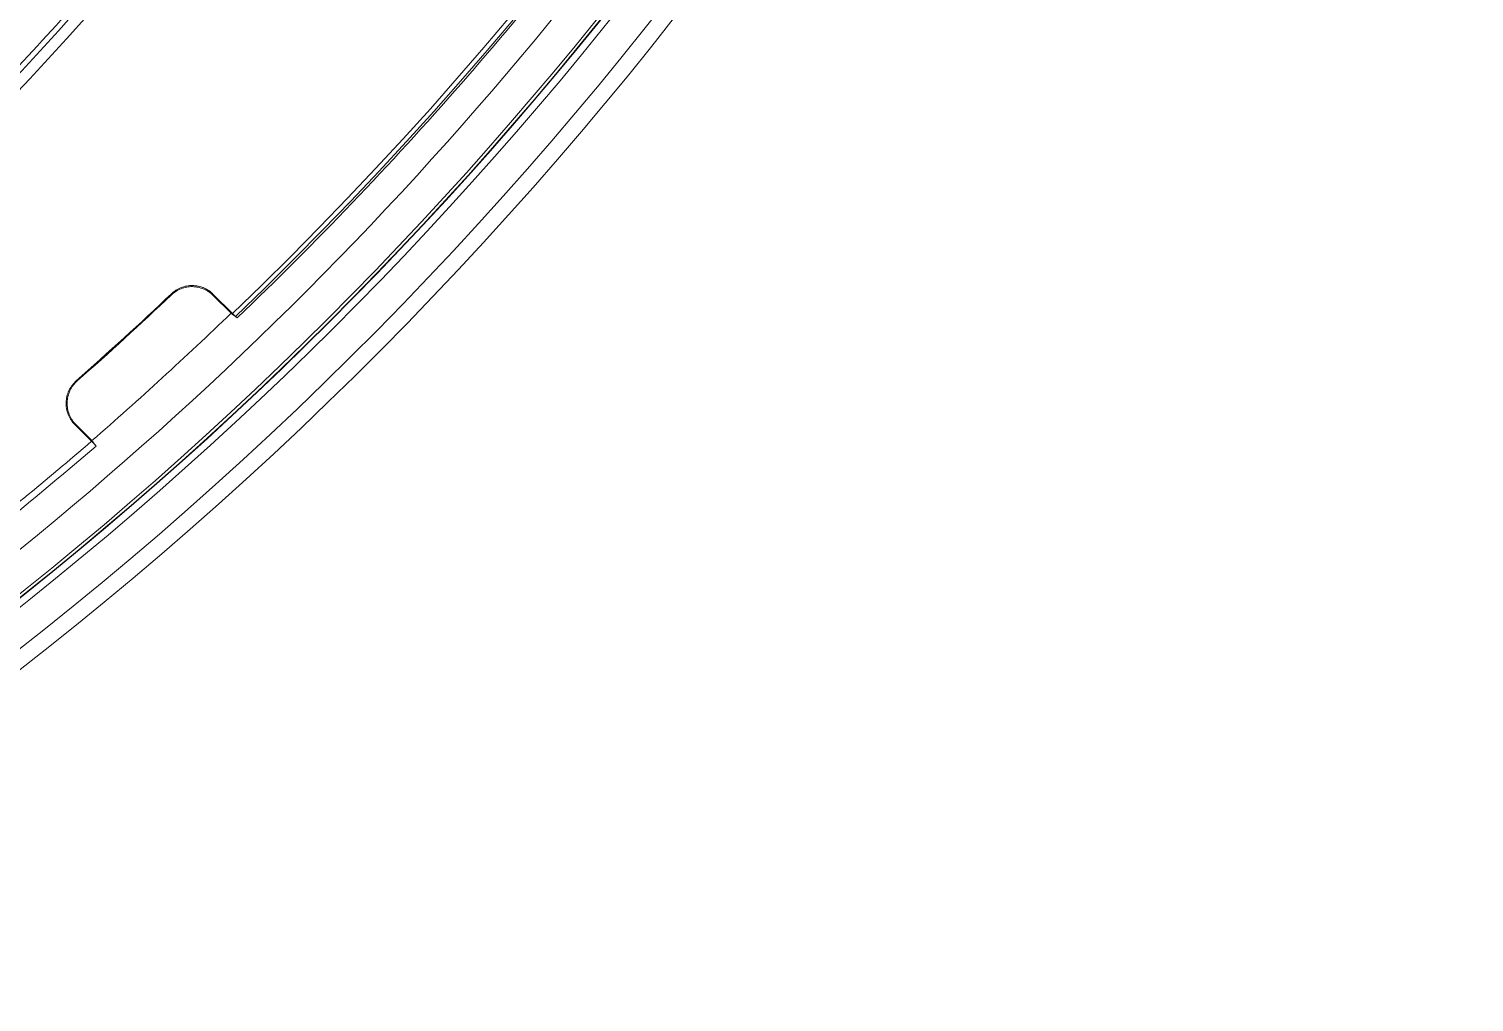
# Model space of a CAD drawing. Header units: millimetres. Extents: x 473 to 1051, y 289 to 609.
# Drawn here: x 695.4 to 733.97, y 370.98 to 396.96 of the extents above; entities that cross this region are included whole.
import ezdxf

# ---------------------------------------------------------------- set-up
doc = ezdxf.new("R2010")
doc.units = ezdxf.units.MM
doc.layers.add('core', color=7, linetype='Continuous', lineweight=20)

msp = doc.modelspace()

# ---------------------------------------------------------------- linework, layer by layer
at = {"layer": 'core', "lineweight": 13}
msp.add_line((699.749, 390.111), (699.749, 390.111), dxfattribs=at)
at = {"layer": 'core', "lineweight": 18}
for p, q in [((700.792, 389.37), (700.317, 389.845)), ((700.319, 389.875), (700.828, 389.366)), ((697.069, 385.953), (696.625, 386.396)), ((696.652, 386.397), (697.079, 385.97))]:
    msp.add_line(p, q, dxfattribs=at)
for radius, start, end in [(100.547, 306.63636, 233.36541), (99.038, 307.10125, 78.9399), (98.958, 307.11669, 78.9275), (98.032, 307.23998, 37.69294), (97.045, 310.99196, 313.96491)]:
    msp.add_arc((633.422, 459.219), radius, start, end, dxfattribs=at)
at = {"layer": 'core', "lineweight": 13}
for radius, start, end in [(100.107, 306.80958, 233.19042), (99.239, 307.05866, 79.0173), (99.048, 307.09926, 78.94197)]:
    msp.add_arc((633.422, 459.219), radius, start, end, dxfattribs=at)
for centre, major_axis, ratio, start_param, end_param in [((633.422, 459.811), (0, 97.5), 0.999982, 3.904952, 4.612877), ((633.422, 459.81), (0, 97.616), 0.999982, 3.905022, 4.612887), ((633.422, 453.655), (0, 84.612), 0.999984, 3.370106, 4.481642), ((633.422, 453.651), (0, 84.914), 0.999984, 3.371907, 4.479839)]:
    msp.add_ellipse(centre, major_axis=major_axis, ratio=ratio, start_param=start_param, end_param=end_param, dxfattribs=at)
at = {"layer": 'core', "lineweight": 18}
for centre, major_axis, ratio, start_param, end_param in [((632.821, 459.892), (-62.62, 73.385), 0.996116, 3.158399, 3.194228), ((632.877, 459.835), (68.014, -68.332), 0.996758, 6.223246, 6.258633), ((633.421, 459.801), (97.494, 0.055), 0.999945, 5.374757, 5.423147), ((633.421, 459.799), (97.67, 0.055), 0.999945, 5.37335, 5.423238)]:
    msp.add_ellipse(centre, major_axis=major_axis, ratio=ratio, start_param=start_param, end_param=end_param, dxfattribs=at)
at = {"layer": 'core', "lineweight": 13}
for points, knots in [([(730.611, 450.106), (730.539, 449.384), (730.459, 448.663), (730.283, 447.223), (730.091, 445.785), (729.81, 443.994), (729.593, 442.743), (729.496, 442.208), (729.43, 441.851), (729.396, 441.673), (729.09, 440.07), (728.484, 437.24), (727.392, 433.056), (726.119, 428.933), (724.665, 424.869), (723.575, 422.2), (722.712, 420.213), (722.268, 419.223), (721.731, 418.075), (721.497, 417.585), (721.339, 417.258), (721.26, 417.095), (720.544, 415.629), (719.88, 414.344), (718.502, 411.814), (717.071, 409.321), (714.771, 405.694), (712.32, 402.178), (709.716, 398.773), (706.96, 395.479), (705.02, 393.357), (703.029, 391.274), (702.007, 390.251), (700.958, 389.248)], [0, 0, 0, 0, 0.03125, 0.03125, 0.0625, 0.09375, 0.109375, 0.117188, 0.117188, 0.125, 0.125, 0.1875, 0.25, 0.3125, 0.375, 0.4375, 0.4375, 0.46875, 0.484375, 0.492188, 0.492188, 0.5, 0.5, 0.5625, 0.5625, 0.625, 0.6875, 0.75, 0.8125, 0.875, 0.9375, 0.9375, 1, 1, 1, 1]), ([(652.704, 371.417), (653.182, 371.529), (653.659, 371.645), (654.61, 371.886), (655.56, 372.135), (656.504, 372.4), (657.211, 372.605), (657.447, 372.675), (657.917, 372.816), (658.151, 372.887), (660.259, 373.539), (662.107, 374.182), (665.752, 375.594), (667.548, 376.363), (670.205, 377.61), (671.085, 378.042), (672.176, 378.601), (672.393, 378.714), (672.828, 378.941), (673.478, 379.285), (674.122, 379.637), (676.257, 380.827), (677.923, 381.833), (681.173, 383.952), (684.343, 386.178), (687.352, 388.615), (690.28, 391.159), (691.704, 392.484), (693.777, 394.552), (694.458, 395.256), (695.798, 396.69), (696.454, 397.416), (698.379, 399.624), (699.605, 401.134), (701.945, 404.226), (704.174, 407.392), (706.181, 410.705), (708.077, 414.091), (708.968, 415.821), (710.012, 418.03), (710.319, 418.697), (710.619, 419.368), (710.817, 419.817), (710.915, 420.042), (711.399, 421.168), (711.771, 422.075), (712.837, 424.81), (713.483, 426.655), (714.646, 430.389), (715.164, 432.277), (715.616, 434.187)], [0, 0, 0, 0, 0.015625, 0.015625, 0.03125, 0.046875, 0.046875, 0.054688, 0.054688, 0.0625, 0.0625, 0.125, 0.125, 0.1875, 0.1875, 0.21875, 0.21875, 0.226563, 0.226563, 0.234375, 0.25, 0.25, 0.3125, 0.3125, 0.375, 0.4375, 0.4375, 0.5, 0.5, 0.53125, 0.53125, 0.5625, 0.5625, 0.625, 0.625, 0.6875, 0.75, 0.75, 0.8125, 0.8125, 0.828125, 0.835938, 0.835938, 0.84375, 0.84375, 0.875, 0.875, 0.9375, 0.9375, 1, 1, 1, 1]), ([(699.2, 389.89), (699.2, 389.885), (699.2, 389.88), (699.199, 389.872), (699.199, 389.87), (699.199, 389.865), (699.199, 389.862), (699.199, 389.86)], [0, 0, 0, 0, 0.5, 0.5, 0.75, 0.75, 1, 1, 1, 1]), ([(700.319, 389.875), (700.319, 389.87), (700.318, 389.865), (700.318, 389.858), (700.318, 389.855), (700.318, 389.85), (700.317, 389.847), (700.317, 389.845)], [0, 0, 0, 0, 0.5, 0.5, 0.75, 0.75, 1, 1, 1, 1]), ([(696.689, 387.565), (696.687, 387.565), (696.684, 387.565), (696.678, 387.565), (696.675, 387.565), (696.668, 387.565), (696.664, 387.565), (696.661, 387.565)], [0, 0, 0, 0, 0.25, 0.25, 0.625, 0.625, 1, 1, 1, 1]), ([(696.418, 387.004), (696.416, 387.004), (696.413, 387.004), (696.407, 387.004), (696.404, 387.004), (696.397, 387.004), (696.394, 387.004), (696.39, 387.004)], [0, 0, 0, 0, 0.25, 0.25, 0.625, 0.625, 1, 1, 1, 1]), ([(696.652, 386.397), (696.65, 386.397), (696.648, 386.397), (696.642, 386.397), (696.639, 386.397), (696.632, 386.396), (696.629, 386.396), (696.625, 386.396)], [0, 0, 0, 0, 0.25, 0.25, 0.625, 0.625, 1, 1, 1, 1])]:
    msp.add_open_spline(points, degree=3, knots=knots, dxfattribs=at)
at = {"layer": 'core', "lineweight": 18}
for points, knots in [([(700.317, 389.845), (700.281, 389.882), (700.241, 389.914), (700.177, 389.958), (700.155, 389.971), (700.11, 389.996), (700.086, 390.007), (700.015, 390.037), (699.966, 390.052), (699.89, 390.068), (699.865, 390.072), (699.813, 390.078), (699.787, 390.08), (699.71, 390.081), (699.659, 390.077), (699.582, 390.063), (699.557, 390.057), (699.507, 390.043), (699.483, 390.034), (699.411, 390.006), (699.365, 389.983), (699.277, 389.927), (699.236, 389.896), (699.199, 389.86)], [0, 0, 0, 0, 0.125, 0.125, 0.1875, 0.1875, 0.25, 0.25, 0.375, 0.375, 0.4375, 0.4375, 0.5, 0.5, 0.625, 0.625, 0.6875, 0.6875, 0.75, 0.75, 0.875, 0.875, 1, 1, 1, 1]), ([(699.2, 389.89), (699.238, 389.926), (699.279, 389.957), (699.344, 389.999), (699.366, 390.011), (699.412, 390.035), (699.436, 390.046), (699.508, 390.074), (699.557, 390.088), (699.633, 390.102), (699.659, 390.106), (699.711, 390.11), (699.737, 390.111), (699.814, 390.11), (699.865, 390.104), (699.941, 390.088), (699.966, 390.082), (700.015, 390.066), (700.04, 390.058), (700.111, 390.028), (700.156, 390.003), (700.242, 389.945), (700.282, 389.912), (700.319, 389.875)], [0, 0, 0, 0, 0.125, 0.125, 0.1875, 0.1875, 0.25, 0.25, 0.375, 0.375, 0.4375, 0.4375, 0.5, 0.5, 0.625, 0.625, 0.6875, 0.6875, 0.75, 0.75, 0.875, 0.875, 1, 1, 1, 1]), ([(700.958, 389.248), (700.951, 389.253), (700.943, 389.26), (700.928, 389.272), (700.923, 389.276), (700.912, 389.285), (700.901, 389.295), (700.89, 389.306), (700.878, 389.317), (700.871, 389.323), (700.859, 389.335), (700.853, 389.341), (700.84, 389.353), (700.834, 389.359), (700.828, 389.366)], [0, 0, 0, 0, 0.25, 0.25, 0.375, 0.375, 0.5, 0.625, 0.625, 0.75, 0.75, 0.875, 0.875, 1, 1, 1, 1]), ([(696.625, 386.396), (696.586, 386.435), (696.552, 386.478), (696.507, 386.546), (696.493, 386.569), (696.474, 386.606), (696.468, 386.618), (696.456, 386.643), (696.451, 386.655), (696.426, 386.719), (696.411, 386.771), (696.399, 386.838), (696.397, 386.852), (696.394, 386.879), (696.392, 386.893), (696.389, 386.934), (696.388, 386.988), (696.392, 387.042), (696.4, 387.096), (696.405, 387.123), (696.424, 387.204), (696.442, 387.255), (696.477, 387.329), (696.489, 387.353), (696.511, 387.388), (696.518, 387.4), (696.533, 387.423), (696.541, 387.434), (696.582, 387.488), (696.619, 387.529), (696.661, 387.565)], [0, 0, 0, 0, 0.125, 0.125, 0.1875, 0.1875, 0.21875, 0.21875, 0.25, 0.25, 0.375, 0.375, 0.40625, 0.40625, 0.4375, 0.4375, 0.5, 0.5625, 0.5625, 0.625, 0.625, 0.75, 0.75, 0.8125, 0.8125, 0.84375, 0.84375, 0.875, 0.875, 1, 1, 1, 1]), ([(696.689, 387.565), (696.648, 387.529), (696.611, 387.489), (696.562, 387.424), (696.547, 387.401), (696.525, 387.366), (696.518, 387.354), (696.505, 387.33), (696.499, 387.317), (696.47, 387.256), (696.452, 387.204), (696.436, 387.138), (696.433, 387.125), (696.428, 387.098), (696.426, 387.084), (696.42, 387.043), (696.416, 386.989), (696.417, 386.935), (696.421, 386.88), (696.424, 386.853), (696.438, 386.772), (696.453, 386.72), (696.483, 386.644), (696.494, 386.619), (696.513, 386.582), (696.52, 386.57), (696.534, 386.547), (696.541, 386.535), (696.579, 386.478), (696.613, 386.436), (696.652, 386.397)], [0, 0, 0, 0, 0.125, 0.125, 0.1875, 0.1875, 0.21875, 0.21875, 0.25, 0.25, 0.375, 0.375, 0.40625, 0.40625, 0.4375, 0.4375, 0.5, 0.5625, 0.5625, 0.625, 0.625, 0.75, 0.75, 0.8125, 0.8125, 0.84375, 0.84375, 0.875, 0.875, 1, 1, 1, 1]), ([(697.069, 385.953), (697.079, 385.944), (697.088, 385.934), (697.101, 385.921), (697.105, 385.916), (697.114, 385.907), (697.118, 385.902), (697.131, 385.889), (697.138, 385.881), (697.153, 385.864), (697.16, 385.856), (697.166, 385.849)], [0, 0, 0, 0, 0.25, 0.25, 0.375, 0.375, 0.5, 0.5, 0.75, 0.75, 1, 1, 1, 1])]:
    msp.add_open_spline(points, degree=3, knots=knots, dxfattribs=at)
for points in [[(700.792, 389.37), (700.848, 389.329), (700.903, 389.288), (700.958, 389.248)], [(697.17, 385.846), (697.14, 385.887), (697.109, 385.928), (697.079, 385.97)], [(697.17, 385.845), (697.177, 385.838), (697.184, 385.831), (697.19, 385.825)]]:
    msp.add_open_spline(points, degree=3, dxfattribs=at)

doc.saveas('drawing.dxf')
